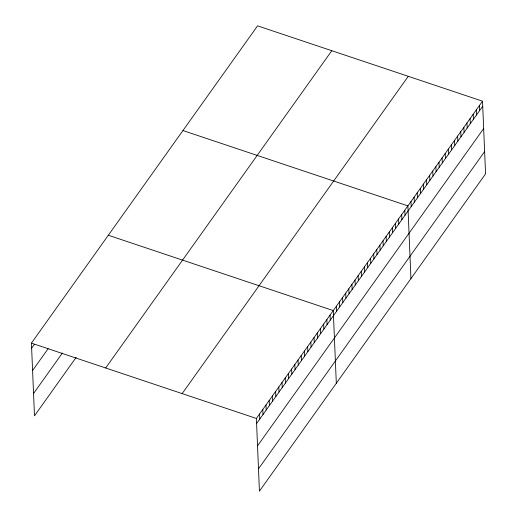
<?xml version="1.0" encoding="UTF-8"?>
<svg xmlns="http://www.w3.org/2000/svg" width="517" height="517" viewBox="0 0 517 517"><rect width="100%" height="100%" fill="white"/><g stroke="black" fill="none" stroke-linecap="round" stroke-linejoin="round"><path stroke-width="0.78" d="M76.128 357.389L34.484 415.823L31.434 343.126L257.569 25.85L482.516 101.177L485.566 173.874L259.431 491.15L256.387 418.46L482.516 101.177M31.647 348.18L34.393 344.328M32.584 370.502L48.139 348.671M33.547 393.502L62.376 353.046M105.668 367.988L331.804 50.711M182.152 393.599L408.281 76.322M256.6 423.513L482.729 106.231M257.531 445.835L483.666 128.552M258.5 468.829L484.629 151.552M182.94 130.549L407.894 205.882L410.944 278.573M108.318 235.254L333.271 310.581L336.315 383.278M31.434 343.126L256.387 418.46M479.408 105.546L479.621 110.593M476.299 109.908L476.512 114.955M473.191 114.27L473.404 119.317M470.082 118.632L470.296 123.686M466.974 122.994L467.181 128.048M463.865 127.356L464.072 132.41M460.75 131.719L460.964 136.772M457.642 136.081L457.855 141.135M454.533 140.443L454.747 145.497M451.425 144.805L451.638 149.859M448.317 149.167L448.53 154.221M445.208 153.53L445.421 158.583M442.1 157.892L442.306 162.945M438.991 162.254L439.198 167.308M435.876 166.616L436.089 171.67M432.768 170.978L432.981 176.032M429.659 175.347L429.873 180.394M426.551 179.709L426.764 184.756M423.442 184.071L423.656 189.119M420.334 188.434L420.541 193.487M417.225 192.796L417.432 197.849M414.111 197.158L414.324 202.212M411.002 201.52L411.215 206.574M404.785 210.245L404.998 215.298M401.677 214.607L401.89 219.66M398.568 218.969L398.781 224.023M395.46 223.331L395.667 228.385M392.351 227.693L392.558 232.747M389.236 232.055L389.45 237.109M386.128 236.418L386.341 241.471M383.019 240.78L383.233 245.833M379.911 245.148L380.124 250.196M376.803 249.511L377.016 254.558M373.694 253.873L373.901 258.92M370.586 258.235L370.792 263.282M367.471 262.597L367.684 267.651M364.362 266.959L364.575 272.013M361.254 271.322L361.467 276.375M358.145 275.684L358.359 280.737M355.037 280.046L355.25 285.1M351.928 284.408L352.142 289.462M348.82 288.77L349.027 293.824M345.711 293.133L345.918 298.186M342.597 297.495L342.81 302.548M339.488 301.857L339.701 306.911M336.38 306.219L336.593 311.273M330.066 315.079L330.279 320.133M326.867 319.571L327.074 324.624M323.661 324.069L323.875 329.122M320.456 328.566L320.669 333.614M317.251 333.058L317.464 338.112M314.052 337.556L314.265 342.603M310.846 342.047L311.06 347.101M307.641 346.545L307.854 351.592M304.442 351.037L304.649 356.09M301.237 355.534L301.45 360.582M298.031 360.026L298.244 365.08M294.826 364.524L295.039 369.571M291.627 369.015L291.84 374.069M288.421 373.513L288.635 378.567M285.216 378.005L285.429 383.058M282.017 382.502L282.224 387.556M278.812 386.994L279.025 392.048M275.606 391.492L275.82 396.545M272.401 395.983L272.614 401.037M269.202 400.481L269.415 405.535M265.997 404.973L266.21 410.026M262.791 409.47L263.004 414.524M259.592 413.962L259.799 419.016"/></g></svg>
